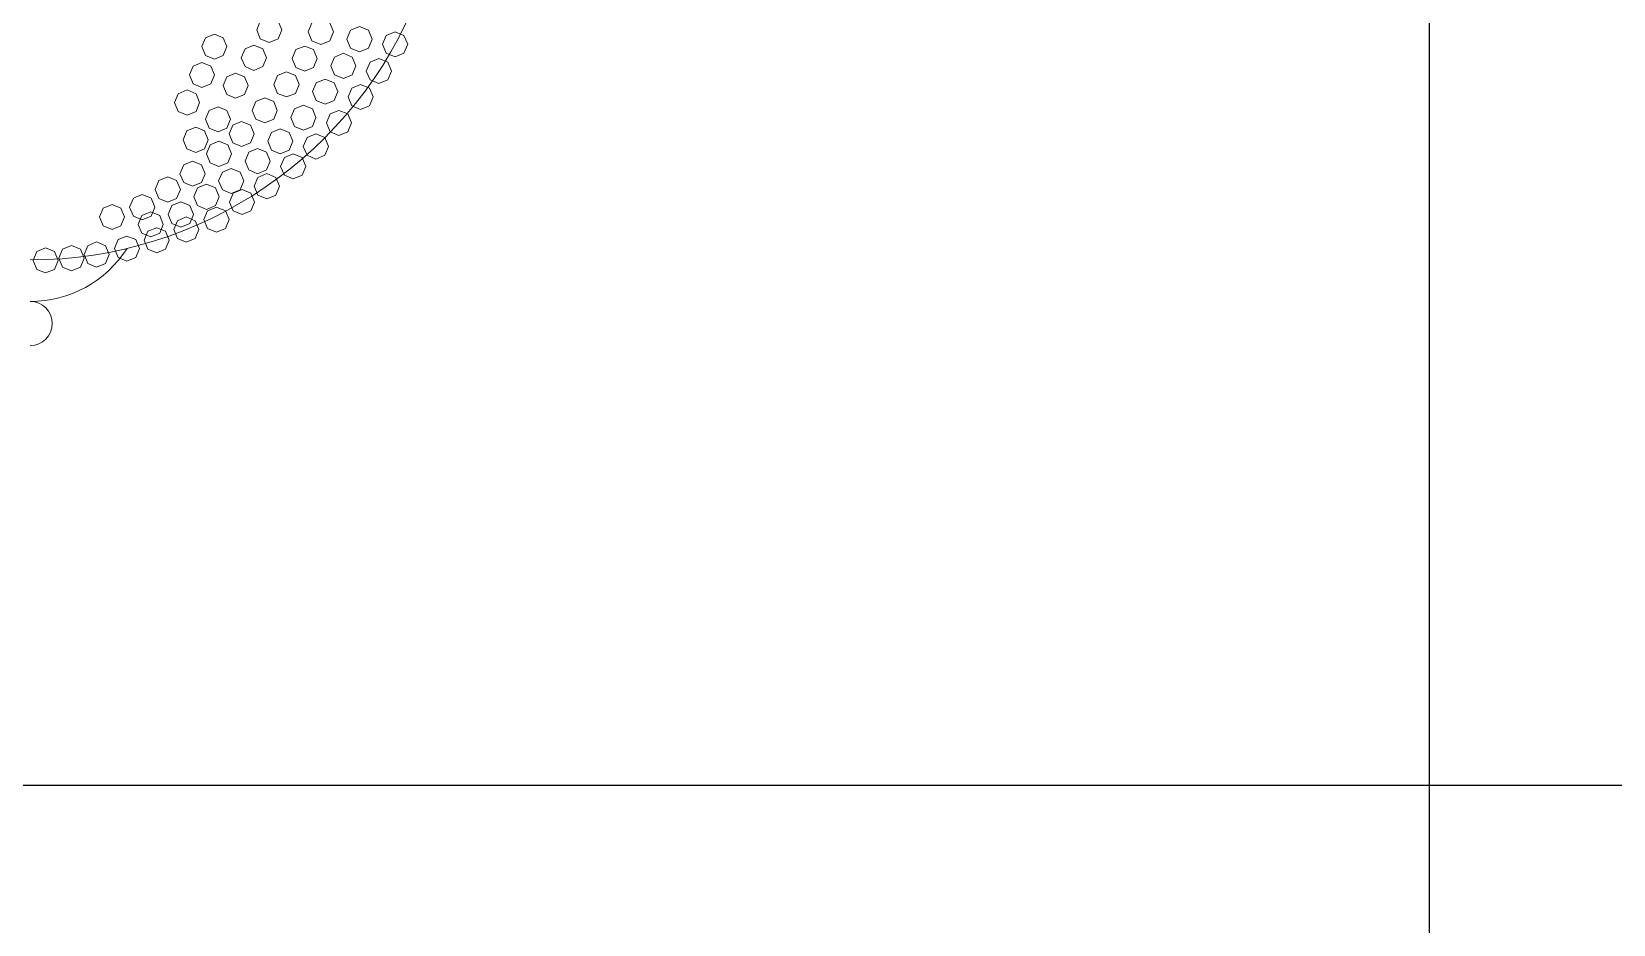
# Model space of a CAD drawing. Header units: inches. Extents: x 258415 to 640093, y 441672 to 945769.
# Drawn here: x 299373.2 to 299624.7, y 463564.1 to 463706 of the extents above; entities that cross this region are included whole.
import ezdxf

# ---------------------------------------------------------------- set-up
doc = ezdxf.new("R2010")
doc.units = ezdxf.units.IN
doc.header["$MEASUREMENT"] = 0
doc.linetypes.add('HIDDEN', pattern=[0.375, 0.25, -0.125])
for name, color, linetype in [('CQ Light Elevation', 4, 'Continuous'), ('CQ SPOT DETAIL DIMENSION', 9, 'Continuous'), ('CQ-legend tex box', 3, 'Continuous')]:
    doc.layers.add(name, color=color, linetype=linetype)
doc.layers.add('Glass', color=4, linetype='Continuous', lineweight=0)

# ---------------------------------------------------------------- blocks, each defined once
blk = doc.blocks.new('crystal ch 21')
at = {"layer": 'Glass', "color": 193, "lineweight": 0}
for points in [[(38818.9, 39237.9), (38813.2, 39235.5), (38810.9, 39229.9), (38813.2, 39224.2), (38818.9, 39221.9), (38824.6, 39224.2), (38826.9, 39229.9), (38824.6, 39235.5)], [(38851.7, 39236.6), (38846, 39234.3), (38843.7, 39228.6), (38846, 39223), (38851.7, 39220.6), (38857.3, 39223), (38859.7, 39228.6), (38857.3, 39234.3)], [(38784, 39227.2), (38778.3, 39224.9), (38776, 39219.2), (38778.3, 39213.6), (38784, 39211.2), (38789.6, 39213.6), (38792, 39219.2), (38789.6, 39224.9)], [(38876.3, 39232), (38870.6, 39229.7), (38868.3, 39224), (38870.6, 39218.3), (38876.3, 39216), (38881.9, 39218.3), (38884.3, 39224), (38881.9, 39229.7)], [(38898.9, 39228.7), (38893.2, 39226.3), (38890.9, 39220.7), (38893.2, 39215), (38898.9, 39212.7), (38904.5, 39215), (38906.9, 39220.7), (38904.5, 39226.3)], [(38809.1, 39220.1), (38803.5, 39217.8), (38801.1, 39212.1), (38803.5, 39206.5), (38809.1, 39204.1), (38814.8, 39206.5), (38817.1, 39212.1), (38814.8, 39217.8)], [(38841.4, 39219.6), (38835.8, 39217.3), (38833.4, 39211.6), (38835.8, 39206), (38841.4, 39203.6), (38847.1, 39206), (38849.4, 39211.6), (38847.1, 39217.3)], [(38776.1, 39209.2), (38770.4, 39206.8), (38768.1, 39201.2), (38770.4, 39195.5), (38776.1, 39193.2), (38781.7, 39195.5), (38784.1, 39201.2), (38781.7, 39206.8)], [(38866, 39215), (38860.4, 39212.6), (38858, 39207), (38860.4, 39201.3), (38866, 39199), (38871.7, 39201.3), (38874, 39207), (38871.7, 39212.6)], [(38888.6, 39211.7), (38883, 39209.3), (38880.6, 39203.7), (38883, 39198), (38888.6, 39195.7), (38894.3, 39198), (38896.6, 39203.7), (38894.3, 39209.3)], [(38797.5, 39202.4), (38791.9, 39200), (38789.5, 39194.4), (38791.9, 39188.7), (38797.5, 39186.4), (38803.2, 39188.7), (38805.5, 39194.4), (38803.2, 39200)], [(38829.8, 39203.2), (38824.1, 39200.9), (38821.8, 39195.2), (38824.1, 39189.5), (38829.8, 39187.2), (38835.5, 39189.5), (38837.8, 39195.2), (38835.5, 39200.9)], [(38854.4, 39198.6), (38848.7, 39196.2), (38846.4, 39190.6), (38848.7, 39184.9), (38854.4, 39182.6), (38860.1, 39184.9), (38862.4, 39190.6), (38860.1, 39196.2)], [(38766.6, 39191.7), (38760.9, 39189.3), (38758.6, 39183.7), (38760.9, 39178), (38766.6, 39175.7), (38772.3, 39178), (38774.6, 39183.7), (38772.3, 39189.3)], [(38816, 39186.7), (38810.4, 39184.4), (38808, 39178.7), (38810.4, 39173), (38816, 39170.7), (38821.7, 39173), (38824, 39178.7), (38821.7, 39184.4)], [(38877, 39195.2), (38871.3, 39192.9), (38869, 39187.2), (38871.3, 39181.6), (38877, 39179.2), (38882.7, 39181.6), (38885, 39187.2), (38882.7, 39192.9)], [(38786.3, 39181), (38780.6, 39178.7), (38778.3, 39173), (38780.6, 39167.4), (38786.3, 39165), (38791.9, 39167.4), (38794.3, 39173), (38791.9, 39178.7)], [(38840.6, 39182.1), (38835, 39179.7), (38832.6, 39174.1), (38835, 39168.4), (38840.6, 39166.1), (38846.3, 39168.4), (38848.6, 39174.1), (38846.3, 39179.7)], [(38863.2, 39178.7), (38857.6, 39176.4), (38855.2, 39170.7), (38857.6, 39165.1), (38863.2, 39162.7), (38868.9, 39165.1), (38871.2, 39170.7), (38868.9, 39176.4)], [(38772.1, 39168), (38766.5, 39165.6), (38764.1, 39160), (38766.5, 39154.3), (38772.1, 39152), (38777.8, 39154.3), (38780.1, 39160), (38777.8, 39165.6)], [(38801.3, 39171.7), (38795.7, 39169.3), (38793.3, 39163.7), (38795.7, 39158), (38801.3, 39155.7), (38807, 39158), (38809.3, 39163.7), (38807, 39169.3)], [(38825.9, 39167), (38820.3, 39164.7), (38817.9, 39159), (38820.3, 39153.4), (38825.9, 39151), (38831.6, 39153.4), (38833.9, 39159), (38831.6, 39164.7)], [(38786.9, 39159.1), (38781.3, 39156.7), (38778.9, 39151.1), (38781.3, 39145.4), (38786.9, 39143.1), (38792.6, 39145.4), (38794.9, 39151.1), (38792.6, 39156.7)], [(38848.5, 39163.7), (38842.9, 39161.4), (38840.5, 39155.7), (38842.9, 39150.1), (38848.5, 39147.7), (38854.2, 39150.1), (38856.5, 39155.7), (38854.2, 39161.4)], [(38770.1, 39146.4), (38764.5, 39144.1), (38762.1, 39138.4), (38764.5, 39132.8), (38770.1, 39130.4), (38775.8, 39132.8), (38778.1, 39138.4), (38775.8, 39144.1)], [(38811.5, 39154.4), (38805.9, 39152.1), (38803.5, 39146.4), (38805.9, 39140.8), (38811.5, 39138.4), (38817.2, 39140.8), (38819.5, 39146.4), (38817.2, 39152.1)], [(38834.1, 39151.1), (38828.5, 39148.8), (38826.1, 39143.1), (38828.5, 39137.4), (38834.1, 39135.1), (38839.8, 39137.4), (38842.1, 39143.1), (38839.8, 39148.8)], [(38754.4, 39136.4), (38748.7, 39134), (38746.4, 39128.4), (38748.7, 39122.7), (38754.4, 39120.4), (38760, 39122.7), (38762.4, 39128.4), (38760, 39134)], [(38794.7, 39141.8), (38789.1, 39139.4), (38786.7, 39133.8), (38789.1, 39128.1), (38794.7, 39125.8), (38800.4, 39128.1), (38802.7, 39133.8), (38800.4, 39139.4)], [(38817.3, 39138.5), (38811.7, 39136.1), (38809.3, 39130.5), (38811.7, 39124.8), (38817.3, 39122.5), (38823, 39124.8), (38825.3, 39130.5), (38823, 39136.1)], [(38779, 39131.7), (38773.3, 39129.4), (38771, 39123.7), (38773.3, 39118.1), (38779, 39115.7), (38784.6, 39118.1), (38787, 39123.7), (38784.6, 39129.4)], [(38801.6, 39128.4), (38795.9, 39126.1), (38793.6, 39120.4), (38795.9, 39114.8), (38801.6, 39112.4), (38807.2, 39114.8), (38809.6, 39120.4), (38807.2, 39126.1)], [(38718.9, 39118.9), (38713.3, 39116.5), (38710.9, 39110.9), (38713.3, 39105.2), (38718.9, 39102.9), (38724.6, 39105.2), (38726.9, 39110.9), (38724.6, 39116.5)], [(38738.1, 39125.1), (38732.5, 39122.8), (38730.1, 39117.1), (38732.5, 39111.5), (38738.1, 39109.1), (38743.8, 39111.5), (38746.1, 39117.1), (38743.8, 39122.8)], [(38762.7, 39120.5), (38757, 39118.1), (38754.7, 39112.5), (38757, 39106.8), (38762.7, 39104.5), (38768.4, 39106.8), (38770.7, 39112.5), (38768.4, 39118.1)], [(38785.3, 39117.2), (38779.6, 39114.8), (38777.3, 39109.2), (38779.6, 39103.5), (38785.3, 39101.2), (38791, 39103.5), (38793.3, 39109.2), (38791, 39114.8)], [(38743.5, 39114.2), (38737.9, 39111.9), (38735.5, 39106.2), (38737.9, 39100.6), (38743.5, 39098.2), (38749.2, 39100.6), (38751.5, 39106.2), (38749.2, 39111.9)], [(38766.1, 39110.9), (38760.5, 39108.5), (38758.1, 39102.9), (38760.5, 39097.2), (38766.1, 39094.9), (38771.8, 39097.2), (38774.1, 39102.9), (38771.8, 39108.5)], [(38728.4, 39098.8), (38722.7, 39096.5), (38720.4, 39090.8), (38722.7, 39085.2), (38728.4, 39082.8), (38734, 39085.2), (38736.4, 39090.8), (38734, 39096.5)], [(38747.3, 39104.1), (38741.7, 39101.8), (38739.3, 39096.1), (38741.7, 39090.5), (38747.3, 39088.1), (38753, 39090.5), (38755.3, 39096.1), (38753, 39101.8)], [(38676.7, 39091.3), (38671, 39089), (38668.7, 39083.3), (38671, 39077.6), (38676.7, 39075.3), (38682.3, 39077.6), (38684.7, 39083.3), (38682.3, 39089)], [(38693.1, 39092.7), (38687.5, 39090.4), (38685.1, 39084.7), (38687.5, 39079.1), (38693.1, 39076.7), (38698.8, 39079.1), (38701.1, 39084.7), (38698.8, 39090.4)], [(38709.1, 39095), (38703.5, 39092.6), (38701.1, 39087), (38703.5, 39081.3), (38709.1, 39079), (38714.8, 39081.3), (38717.1, 39087), (38714.8, 39092.6)]]:
    blk.add_lwpolyline(points, close=True, dxfattribs=at)
for centre, radius, end in [((38666.9, 39348.4), 264.8, 338.7297), ((38666.9, 39130.3), 73.1, 327.3431), ((38666.9, 39043.2), 14, 90)]:
    blk.add_arc(centre, radius, 270, end, dxfattribs=at)
blk = doc.blocks.new('SMDS')
at = {"layer": 'CQ-legend tex box'}
for p, q in [((385062.61, 480186.07), (385062.59, 476464.25)), ((384632.87, 476903.58), (386097.22, 476903.58))]:
    blk.add_line(p, q, dxfattribs=at)
at = {"layer": 'CQ Light Elevation', "linetype": 'HIDDEN', "xscale": 0.25, "yscale": 0.25, "zscale": 0.25}
blk.add_blockref('crystal ch 21', (375173.47, 467216.17), dxfattribs=at)

msp = doc.modelspace()

# ---------------------------------------------------------------- block references
at = {"layer": 'CQ SPOT DETAIL DIMENSION'}
msp.add_blockref('SMDS', (-85467.189, -13317.368), dxfattribs=at)

doc.saveas('drawing.dxf')
